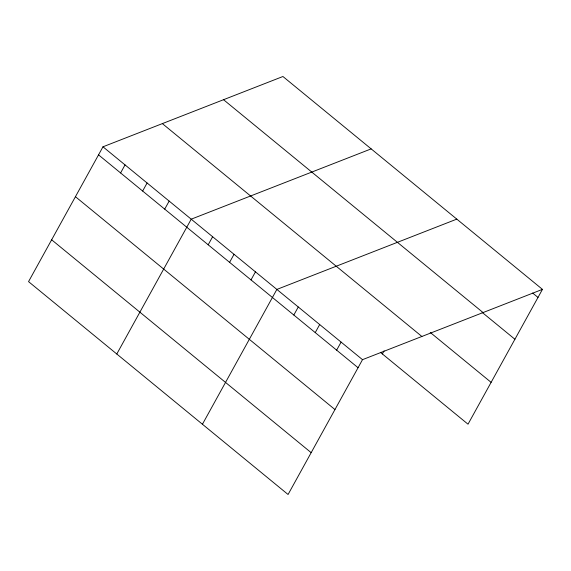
<?xml version="1.0" encoding="UTF-8"?>
<svg xmlns="http://www.w3.org/2000/svg" width="571" height="571" viewBox="0 0 571 571"><rect width="100%" height="100%" fill="white"/><g stroke="black" fill="none" stroke-linecap="round" stroke-linejoin="round"><path stroke-width="0.86" d="M102.98 146.804L28.55 281.631L288.077 494.493L362.506 359.666L542.45 289.369L282.923 76.507L102.98 146.804L362.506 359.666M120.595 172.949L125.035 164.898M142.65 191.042L147.097 182.991M164.712 209.136L169.159 201.085M116.791 354.006L191.214 219.178L371.164 148.881M208.187 244.788L212.626 236.737M229.592 262.353L234.039 254.302M251.004 279.911L255.451 271.86M202.434 424.246L276.864 289.426L456.807 219.121M293.829 315.035L298.269 306.984M315.235 332.593L319.681 324.542M336.647 350.159L341.094 342.108M382.377 353.949L384.09 350.851M542.45 289.369L468.02 424.196L380.372 352.307M532.65 293.03L538.003 297.42M223.539 99.704L483.066 312.565M482.124 312.366L514.914 339.253M430.227 332.422L491.117 382.356M162.357 123.607L421.883 336.469M98.533 154.855L358.06 367.717M75.436 196.695L334.963 409.557M51.647 239.799L311.174 452.66"/></g></svg>
